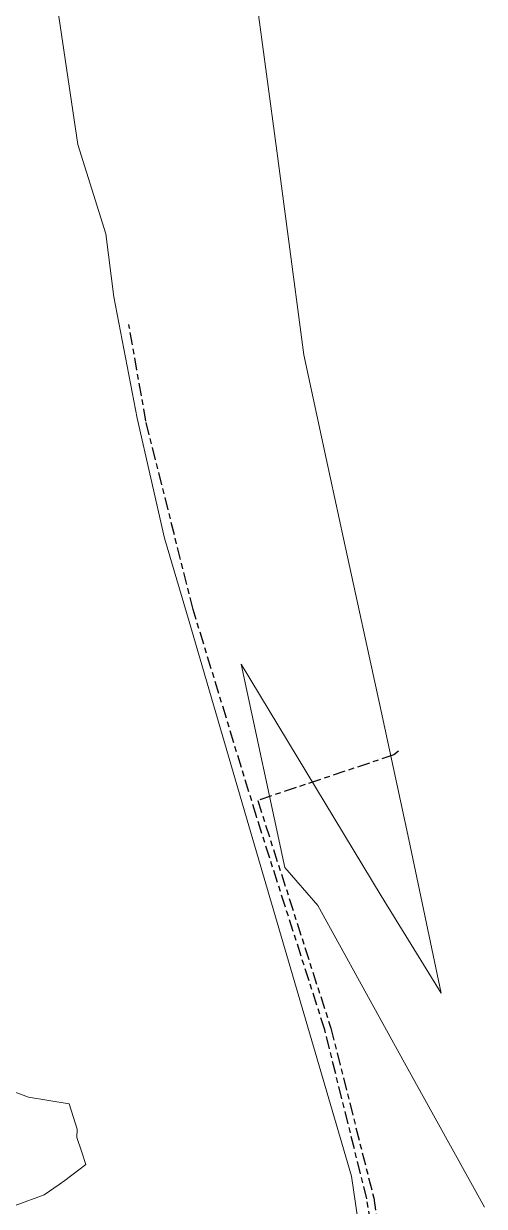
# Model space of a CAD drawing. Header units: metres. Extents: x 300929 to 302247, y 6244220 to 6246836.
# Drawn here: x 301636.5 to 301783.1, y 6245428.1 to 6245804.7 of the extents above; entities that cross this region are included whole.
import ezdxf

# ---------------------------------------------------------------- set-up
doc = ezdxf.new("R2010")
doc.units = ezdxf.units.M
doc.linetypes.add('Cable Exist UG', pattern=[8.2, 4, -1.2, 1.8, -1.2])
doc.layers.add('Cadastre Land Parcels_SP_EXT', color=9, linetype='Continuous', lineweight=5)
doc.layers.add('Cadastre Roads_SP_EXT', color=9, linetype='Continuous', lineweight=5)
doc.layers.add('Mains_HV_EXT', color=7, linetype='Continuous')

msp = doc.modelspace()

# ---------------------------------------------------------------- linework, layer by layer
at = {"layer": 'Cadastre Land Parcels_SP_EXT', "linetype": 'Continuous'}
msp.add_lwpolyline([(301633.79, 6245428.34), (301642.95, 6245431.73), (301647.76, 6245435.04), (301649.6, 6245436.31), (301654.02, 6245439.71), (301656.25, 6245441.43), (301654.86, 6245445.6), (301653.39, 6245449.98), (301653.44, 6245452.62), (301650.95, 6245460.71), (301637.97, 6245462.79), (301629.73, 6245465.87)], dxfattribs=at)
at = {"layer": 'Cadastre Roads_SP_EXT', "linetype": 'Continuous'}
for points in [[(301783.07, 6245427.8), (301757.71, 6245473.81), (301730.12, 6245523.86), (301719.61, 6245536.01), (301705.66, 6245600.75), (301750.22, 6245526.97), (301769.37, 6245495.95), (301759.06, 6245544.9), (301750.24, 6245585.8), (301738.28, 6245640.82), (301738.28, 6245640.82), (301732.74, 6245666.26), (301725.67, 6245699.25), (301720.44, 6245738.54), (301717.01, 6245764.29), (301707.14, 6245837.62)], [(301646.09, 6245817.84), (301653.74, 6245766.31), (301662.64, 6245737.84), (301665.19, 6245717.71), (301672.54, 6245679.1), (301681.33, 6245640.9), (301689.1, 6245614.35), (301708.15, 6245549.27), (301740.8, 6245437.69), (301748.7, 6245383.18)]]:
    msp.add_lwpolyline(points, dxfattribs=at)
at = {"layer": 'Mains_HV_EXT', "linetype": 'Cable Exist UG'}
msp.add_lwpolyline([(301707.25, 6245141.14), (301708.21, 6245142.84), (301719.76, 6245138.88), (301729.91, 6245164.51), (301745.39, 6245217.5), (301752.49, 6245273.85), (301754.89, 6245325.93), (301754.89, 6245325.93, 0.04399), (301754.86, 6245330.77), (301754.86, 6245330.77), (301754.48, 6245373.97), (301745.67, 6245430.51), (301732.27, 6245484.32), (301710.56, 6245552.2), (301690.4, 6245618.13), (301675.35, 6245678.18), (301670.17, 6245707.71), (301669.97, 6245708.9)], format="xyb", dxfattribs=at)
msp.add_lwpolyline([(301755.77, 6245573.08), (301754.25, 6245571.87), (301710.96, 6245557.33), (301710.96, 6245557.33), (301734.19, 6245484.87), (301747.85, 6245430.8), (301756.42, 6245374.48), (301756.42, 6245374.48), (301757, 6245328.45), (301755.51, 6245295.15), (301755.39, 6245292.83), (301755.32, 6245291.37), (301755.32, 6245291.37), (301755.06, 6245286), (301754.69, 6245278.52), (301754.75, 6245278.41), (301754.44, 6245272.95), (301747.35, 6245217.09), (301741.84, 6245198.2), (301731.79, 6245163.9), (301721.95, 6245139.2), (301723.36, 6245137.04)], dxfattribs=at)

doc.saveas('drawing.dxf')
